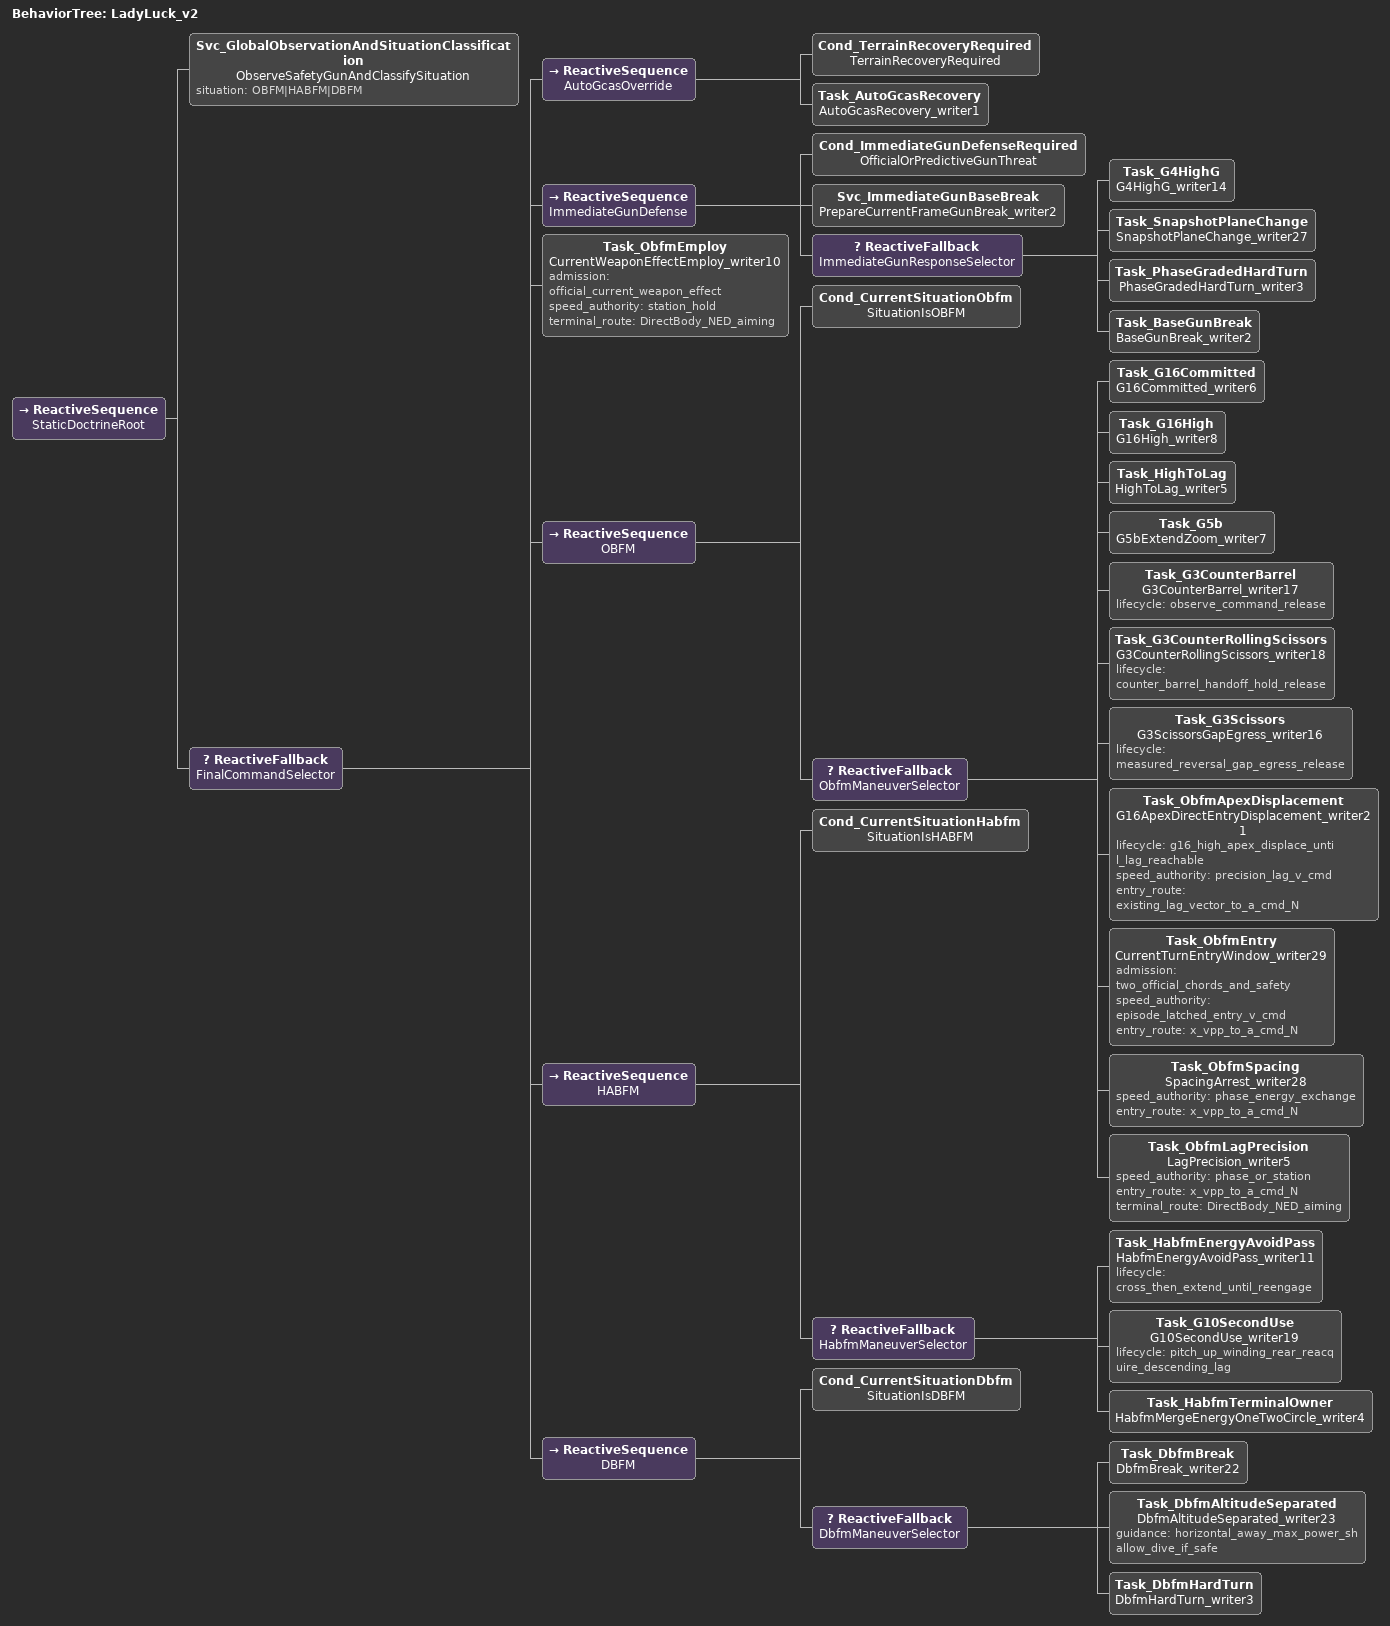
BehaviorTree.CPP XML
<root main_tree_to_execute="LadyLuck_v2">
  <BehaviorTree ID="LadyLuck_v2">
    <ReactiveSequence name="StaticDoctrineRoot">
      <Svc_GlobalObservationAndSituationClassification
          name="ObserveSafetyGunAndClassifySituation"
          situation="OBFM|HABFM|DBFM" />

      <ReactiveFallback name="FinalCommandSelector">
        <ReactiveSequence name="AutoGcasOverride">
          <Cond_TerrainRecoveryRequired name="TerrainRecoveryRequired" />
          <Task_AutoGcasRecovery name="AutoGcasRecovery_writer1" />
        </ReactiveSequence>

        <ReactiveSequence name="ImmediateGunDefense">
          <Cond_ImmediateGunDefenseRequired
              name="OfficialOrPredictiveGunThreat" />
          <Svc_ImmediateGunBaseBreak
              name="PrepareCurrentFrameGunBreak_writer2" />
          <ReactiveFallback name="ImmediateGunResponseSelector">
            <Task_G4HighG name="G4HighG_writer14" />
            <Task_SnapshotPlaneChange name="SnapshotPlaneChange_writer27" />
            <Task_PhaseGradedHardTurn name="PhaseGradedHardTurn_writer3" />
            <Task_BaseGunBreak name="BaseGunBreak_writer2" />
          </ReactiveFallback>
        </ReactiveSequence>

        <Task_ObfmEmploy
            name="CurrentWeaponEffectEmploy_writer10"
            admission="official_current_weapon_effect"
            speed_authority="station_hold"
            terminal_route="DirectBody_NED_aiming" />

        <ReactiveSequence name="OBFM">
          <Cond_CurrentSituationObfm name="SituationIsOBFM" />
          <ReactiveFallback name="ObfmManeuverSelector">
            <Task_G16Committed name="G16Committed_writer6" />
            <Task_G16High name="G16High_writer8" />
            <Task_HighToLag name="HighToLag_writer5" />
            <Task_G5b name="G5bExtendZoom_writer7" />
            <Task_G3CounterBarrel
                name="G3CounterBarrel_writer17"
                lifecycle="observe_command_release" />
            <Task_G3CounterRollingScissors
                name="G3CounterRollingScissors_writer18"
                lifecycle="counter_barrel_handoff_hold_release" />
            <Task_G3Scissors
                name="G3ScissorsGapEgress_writer16"
                lifecycle="measured_reversal_gap_egress_release" />
            <Task_ObfmApexDisplacement
                name="G16ApexDirectEntryDisplacement_writer21"
                lifecycle="g16_high_apex_displace_until_lag_reachable"
                speed_authority="precision_lag_v_cmd"
                entry_route="existing_lag_vector_to_a_cmd_N" />
            <Task_ObfmEntry
                name="CurrentTurnEntryWindow_writer29"
                admission="two_official_chords_and_safety"
                speed_authority="episode_latched_entry_v_cmd"
                entry_route="x_vpp_to_a_cmd_N" />
            <Task_ObfmSpacing
                name="SpacingArrest_writer28"
                speed_authority="phase_energy_exchange"
                entry_route="x_vpp_to_a_cmd_N" />
            <Task_ObfmLagPrecision
                name="LagPrecision_writer5"
                speed_authority="phase_or_station"
                entry_route="x_vpp_to_a_cmd_N"
                terminal_route="DirectBody_NED_aiming" />
          </ReactiveFallback>
        </ReactiveSequence>

        <ReactiveSequence name="HABFM">
          <Cond_CurrentSituationHabfm name="SituationIsHABFM" />
          <ReactiveFallback name="HabfmManeuverSelector">
            <Task_HabfmEnergyAvoidPass
                name="HabfmEnergyAvoidPass_writer11"
                lifecycle="cross_then_extend_until_reengage" />
            <Task_G10SecondUse
                name="G10SecondUse_writer19"
                lifecycle="pitch_up_winding_rear_reacquire_descending_lag" />
            <Task_HabfmTerminalOwner
                name="HabfmMergeEnergyOneTwoCircle_writer4" />
          </ReactiveFallback>
        </ReactiveSequence>

        <ReactiveSequence name="DBFM">
          <Cond_CurrentSituationDbfm name="SituationIsDBFM" />
          <ReactiveFallback name="DbfmManeuverSelector">
            <Task_DbfmBreak name="DbfmBreak_writer22" />
            <Task_DbfmAltitudeSeparated
                name="DbfmAltitudeSeparated_writer23"
                guidance="horizontal_away_max_power_shallow_dive_if_safe" />
            <Task_DbfmHardTurn name="DbfmHardTurn_writer3" />
          </ReactiveFallback>
        </ReactiveSequence>
      </ReactiveFallback>
    </ReactiveSequence>
  </BehaviorTree>
</root>
